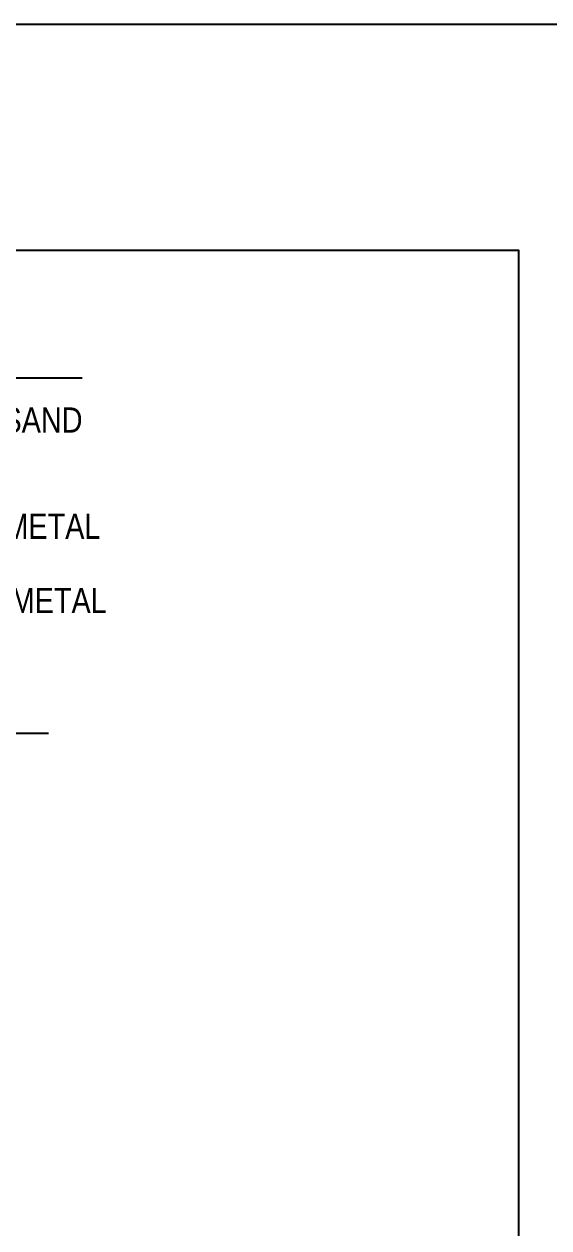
# Model space of a CAD drawing. Header units: metres. Extents: x 25391 to 25818, y 51852 to 52034.
# Drawn here: x 25453.942 to 25455.328, y 51882.181 to 51885.361 of the extents above; entities that cross this region are included whole.
import ezdxf

# ---------------------------------------------------------------- set-up
doc = ezdxf.new("R2010")
doc.units = ezdxf.units.M
doc.header["$MEASUREMENT"] = 0
doc.layers.get('0').update_dxf_attribs({"true_color": 0xffffff})
doc.layers.add('__BN_PrintAdditionalDetails', color=193, linetype='Continuous', true_color=0x9d7ebd)
doc.layers.add('MCH', color=7, linetype='Continuous')
doc.styles.get("Standard").update_dxf_attribs({"font": 'swissc.ttf'})

msp = doc.modelspace()

# ---------------------------------------------------------------- linework, layer by layer
msp.add_lwpolyline([(25451.61994, 51884.76352), (25455.24827, 51884.76352), (25455.24827, 51879.94446), (25451.61994, 51879.94446)], close=True)
at = {"layer": '__BN_PrintAdditionalDetails'}
msp.add_lwpolyline([(25451.20193, 51885.36071), (25459.20203, 51885.36071), (25459.20203, 51877.79809), (25451.20193, 51877.79809)], close=True, dxfattribs=at)
at = {"layer": 'MCH'}
for p, q in [((25453.36038, 51884.42593), (25454.09481, 51884.42593)), ((25451.93582, 51883.48773), (25454.00605, 51883.48773))]:
    msp.add_line(p, q, dxfattribs=at)

# ---------------------------------------------------------------- texts
for s, p in [('15mm SAND', (25453.6518, 51884.28162)), ('20mm METAL', (25453.65676, 51884.00095)), ('40mm METAL', (25453.6735, 51883.80469))]:
    msp.add_text(s, height=0.066488, dxfattribs=at).set_placement(p)

doc.saveas('drawing.dxf')
